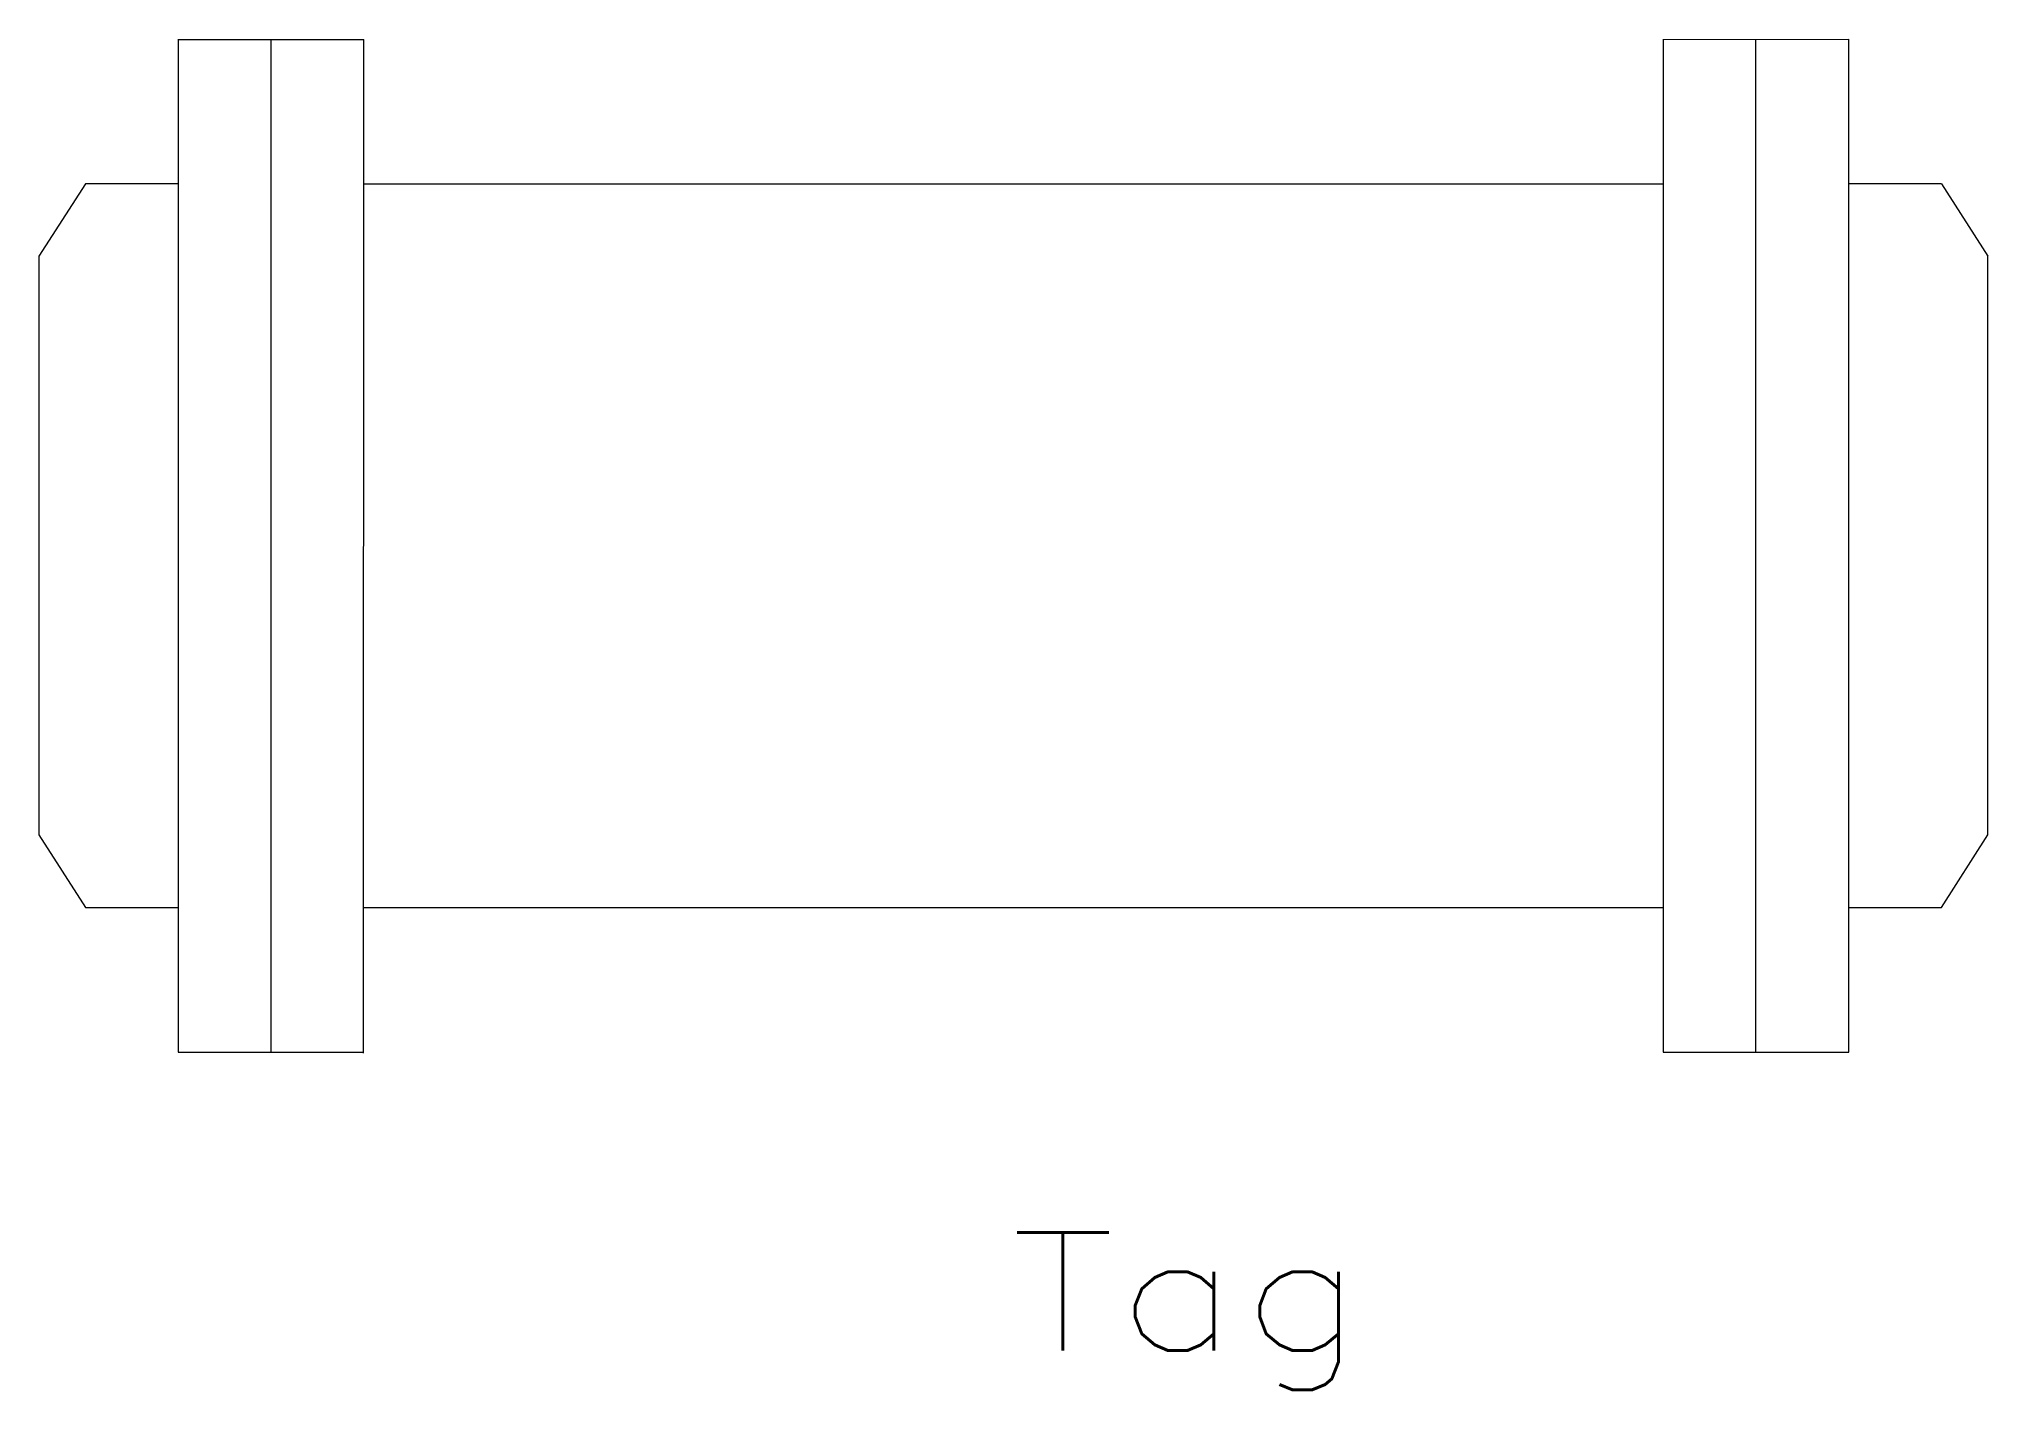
# Model space of a CAD drawing. Header units: inches. Extents: x -10.5 to 10.5, y -9.1 to 5.5.
import ezdxf
from ezdxf.enums import TextEntityAlignment as Align

# ---------------------------------------------------------------- set-up
doc = ezdxf.new("R2010")
doc.units = ezdxf.units.IN
doc.header["$LTSCALE"] = 12
doc.header["$MEASUREMENT"] = 0
doc.layers.get('0').update_dxf_attribs({"lineweight": 0})
doc.styles.add('STANDARD1', font='TXT.SHX')

msp = doc.modelspace()

# ---------------------------------------------------------------- linework, layer by layer
at = {"color": 0, "linetype": 'ByBlock'}
for p, q in [((-8.969, 5.466), (-6.969, 5.466)), ((-8.968, 5.471), (-8.968, -5.439)), ((-7.968, 5.471), (-7.968, -5.439)), ((-6.971, -5.452), (-6.969, 5.466)), ((7.032, 5.471), (7.032, -5.439)), ((7.04, 5.466), (9.032, 5.471)), ((8.032, -5.439), (8.032, 5.471)), ((9.032, -5.439), (9.032, 5.471)), ((-9.968, 3.913), (-10.468, 3.133)), ((-8.968, 3.913), (-9.968, 3.913)), ((7.04, 3.907), (-6.959, 3.907)), ((10.032, 3.913), (9.032, 3.913)), ((10.032, 3.913), (10.532, 3.133)), ((-10.468, 3.133), (-10.468, -3.101)), ((10.532, -3.101), (10.532, 3.133)), ((-10.468, -3.101), (-9.968, -3.881)), ((10.032, -3.881), (10.532, -3.101)), ((-9.968, -3.881), (-8.968, -3.881)), ((-6.968, -3.881), (7.032, -3.881)), ((9.032, -3.881), (10.032, -3.881)), ((-8.968, -5.439), (-6.968, -5.439)), ((7.032, -5.439), (9.032, -5.439))]:
    msp.add_line(p, q, dxfattribs=at)

# ---------------------------------------------------------------- texts
at = {"color": 7, "linetype": 'Continuous', "style": 'STANDARD1', "width": 1.166667}
msp.add_text('Tag', height=1.272, dxfattribs=at).set_placement((0, -8.654), (3.816, -8.654), align=Align.FIT)

doc.saveas('drawing.dxf')
